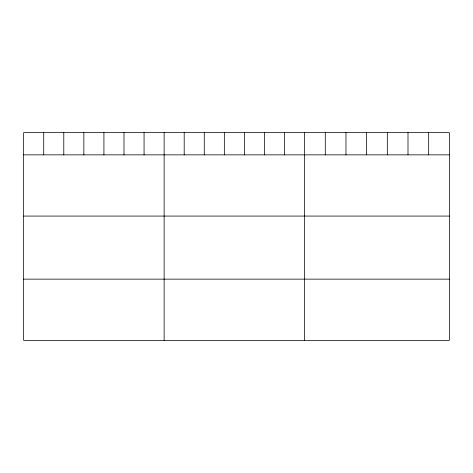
<?xml version="1.0" encoding="UTF-8"?>
<svg xmlns="http://www.w3.org/2000/svg" width="473" height="473" viewBox="0 0 473 473"><rect width="100%" height="100%" fill="white"/><g stroke="black" fill="none" stroke-linecap="round" stroke-linejoin="round"><path stroke-width="0.71" d="M449.35 154.854L449.35 340.359L23.65 340.359L23.65 132.641L449.35 132.641L449.35 154.854L23.65 154.854M23.65 216.072L449.35 216.072M23.65 279.141L449.35 279.141M428.674 132.641L428.674 154.854M407.998 132.641L407.998 154.854M387.322 132.641L387.322 154.854M366.64 132.641L366.64 154.854M345.964 132.641L345.964 154.854M325.288 132.641L325.288 154.854M304.612 132.641L304.612 340.359M284.545 132.641L284.545 154.854M264.472 132.641L264.472 154.854M244.405 132.641L244.405 154.854M224.338 132.641L224.338 154.854M204.271 132.641L204.271 154.854M184.198 132.641L184.198 154.854M164.131 132.641L164.131 340.359M144.064 132.641L144.064 154.854M123.991 132.641L123.991 154.854M103.924 132.641L103.924 154.854M83.857 132.641L83.857 154.854M63.79 132.641L63.79 154.854M43.717 132.641L43.717 154.854"/></g></svg>
